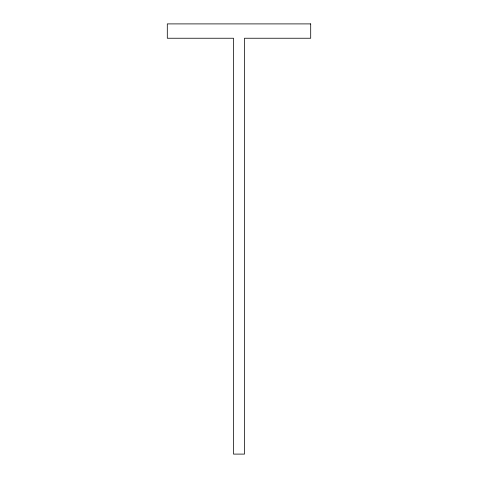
<?xml version="1.0" encoding="UTF-8"?>
<svg xmlns="http://www.w3.org/2000/svg" width="478" height="478" viewBox="0 0 478 478"><rect width="100%" height="100%" fill="white"/><g stroke="black" fill="none" stroke-linecap="round" stroke-linejoin="round"><path stroke-width="0.72" d="M310.7 23.9L167.3 23.9L167.3 38.24L233.503 38.24L233.503 454.1L244.497 454.1L244.497 38.24L310.7 38.24L310.7 23.9"/></g></svg>
